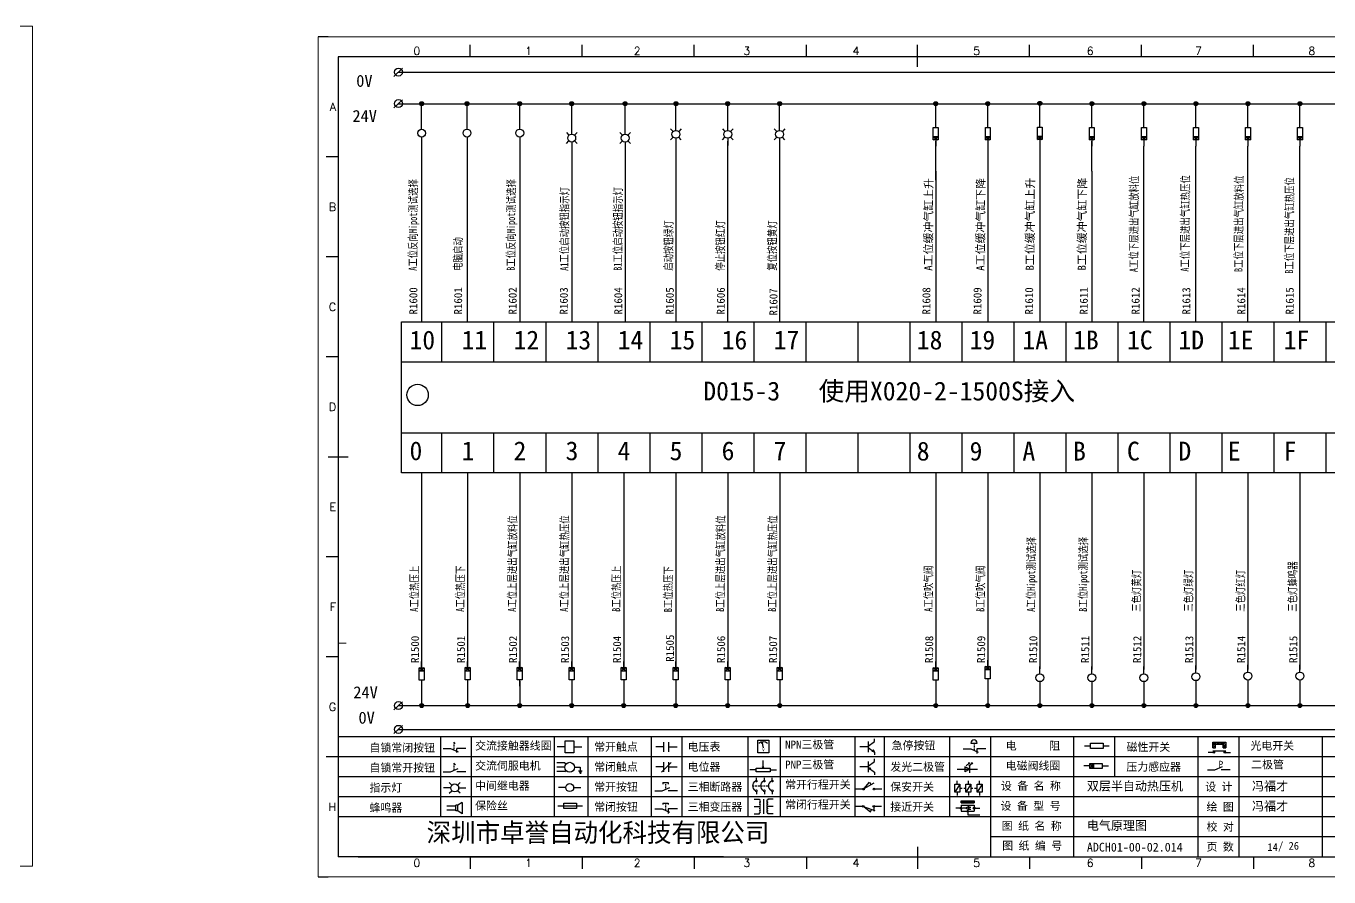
# Model space of a CAD drawing. Extents: x 33864 to 41687, y -3582 to -110.
# Drawn here: x 36263.1 to 36588.8, y -3234.8 to -3022.1 of the extents above; entities that cross this region are included whole.
import ezdxf
from ezdxf.enums import TextEntityAlignment as Align

# ---------------------------------------------------------------- set-up
doc = ezdxf.new("R2010")
doc.units = 0
doc.header["$MEASUREMENT"] = 0
doc.layers.add('AE_BOR', color=1, linetype='Continuous')
doc.styles.add('WD', font='romans.shx', dxfattribs={"bigfont": 'gbcbig.shx'})
doc.styles.add('汉字', font='')
doc.styles.get('汉字').set_extended_font_data('新宋体')

# ---------------------------------------------------------------- blocks, each defined once
blk = doc.blocks.new('磁性开关')
at = {"linetype": 'ByBlock'}
h = blk.add_hatch(dxfattribs=at)
h.set_pattern_fill('ANSI31', color=256, scale=0.1, style=0)
h.set_pattern_definition([(45, (0, 0), (-0.224506403, 0.224506403), [])])
h.paths.add_polyline_path([(-1907.69, -775.29), (-1910.88, -775.29), (-1910.88, -776.69), (-1910.25, -776.69), (-1910.25, -775.79), (-1908.31, -775.79), (-1908.31, -776.69), (-1907.69, -776.69)])
for p, q in [((-1910.91, -777.81), (-1912.09, -777.81)), ((-1910.88, -776.69), (-1910.88, -775.29)), ((-1910.88, -775.29), (-1907.69, -775.29)), ((-1910.88, -776.69), (-1910.25, -776.69)), ((-1910.88, -777.39), (-1907.69, -777.39)), ((-1910.25, -776.69), (-1910.25, -775.79)), ((-1910.25, -775.79), (-1908.31, -775.79)), ((-1908.31, -776.69), (-1908.31, -775.79)), ((-1908.31, -776.69), (-1907.69, -776.69)), ((-1907.69, -775.29), (-1907.69, -776.69)), ((-1907.66, -777.81), (-1906.48, -777.81))]:
    blk.add_line(p, q, dxfattribs=at)
for centre in [(-1910.68, -777.81), (-1907.88, -777.81)]:
    blk.add_circle(centre, 0.225, dxfattribs=at)
blk = doc.blocks.new('*U94')
at = {"linetype": 'ByBlock'}
for p, q in [((-1909.23, -780.45), (-1909.23, -780.67)), ((-1909.23, -780.45), (-1908.92, -780.84)), ((-1909.23, -780.84), (-1909.23, -781.05)), ((-1909.23, -781.23), (-1909.23, -781.44)), ((-1911.92, -782.07), (-1910.06, -782.07)), ((-1910.06, -782.07), (-1908.18, -782.88)), ((-1909.23, -781.61), (-1909.23, -781.83)), ((-1909.23, -782), (-1909.23, -782.21)), ((-1909.23, -782.38), (-1909.23, -782.43)), ((-1908.52, -783.07), (-1908.52, -782.07)), ((-1906.25, -782.07), (-1908.52, -782.07))]:
    blk.add_line(p, q, dxfattribs=at)
blk = doc.blocks.new('*U95')
at = {"linetype": 'ByBlock'}
for p, q in [((-1908.88, -791.17), (-1909.23, -790.71)), ((-1909.23, -790.71), (-1909.23, -790.92)), ((-1909.23, -791.09), (-1909.23, -791.31)), ((-1911.92, -792.89), (-1910.06, -792.89)), ((-1910.06, -792.89), (-1908.18, -792.08)), ((-1909.23, -791.48), (-1909.23, -791.69)), ((-1909.23, -791.86), (-1909.23, -792.08)), ((-1909.23, -792.25), (-1909.23, -792.47)), ((-1906.25, -792.89), (-1908.52, -792.89))]:
    blk.add_line(p, q, dxfattribs=at)
blk = doc.blocks.new('蜂鸣器')
at = {"linetype": 'ByBlock'}
for p, q in [((-1908.8, -796.48), (-1911.01, -796.48)), ((-1908.8, -797.46), (-1911.01, -797.46)), ((-1908.25, -796.26), (-1908.8, -796.26)), ((-1908.8, -797.68), (-1908.8, -796.26)), ((-1908.25, -797.68), (-1908.8, -797.68)), ((-1907.17, -795.53), (-1908.25, -796.26)), ((-1908.25, -797.68), (-1908.25, -796.26)), ((-1907.17, -798.41), (-1908.25, -797.68)), ((-1907.17, -795.53), (-1907.17, -798.41))]:
    blk.add_line(p, q, dxfattribs=at)
blk = doc.blocks.new('指示灯')
at = {"linetype": 'ByBlock'}
for p, q in [((-1854.25, -776.92), (-1856.06, -776.92)), ((-1854.62, -775.59), (-1853.97, -776.23)), ((-1854.62, -778.25), (-1853.97, -777.61)), ((-1851.9, -775.59), (-1852.54, -776.23)), ((-1851.9, -778.25), (-1852.54, -777.61)), ((-1852.26, -776.92), (-1850.45, -776.92))]:
    blk.add_line(p, q, dxfattribs=at)
blk.add_circle((-1853.26, -776.92), 0.992, dxfattribs=at)
blk = doc.blocks.new('交流接触器线圈')
at = {"linetype": 'ByBlock'}
for p, q in [((-1880.82, -781.77), (-1882.87, -781.77)), ((-1878.72, -781.77), (-1876.67, -781.77))]:
    blk.add_line(p, q, dxfattribs=at)
blk.add_lwpolyline([(-1880.82, -780.28), (-1878.72, -780.28), (-1878.72, -783.26), (-1880.82, -783.26)], close=True, dxfattribs=at)
blk = doc.blocks.new('交流伺服电机')
at = {"linetype": 'ByBlock'}
for p, q in [((-1880.97, -785.75), (-1882.94, -785.75)), ((-1880.97, -786.85), (-1882.94, -786.85)), ((-1880.97, -787.94), (-1882.94, -787.94)), ((-1880.97, -785.75), (-1880.65, -786.03)), ((-1880.97, -787.94), (-1880.65, -787.67)), ((-1878.49, -786.85), (-1877.07, -786.85)), ((-1877.54, -787.72), (-1876.59, -787.72)), ((-1877.07, -786.85), (-1877.07, -787.72)), ((-1877.38, -788.01), (-1876.75, -788.01)), ((-1877.23, -788.29), (-1876.9, -788.29))]:
    blk.add_line(p, q, dxfattribs=at)
blk.add_circle((-1879.73, -786.85), 1.24, dxfattribs=at)
blk = doc.blocks.new('中间继电器')
at = {"linetype": 'ByBlock'}
for p, q in [((-1880.72, -791.92), (-1882.54, -791.92)), ((-1878.74, -791.92), (-1876.92, -791.92))]:
    blk.add_line(p, q, dxfattribs=at)
blk.add_circle((-1879.73, -791.92), 0.992, dxfattribs=at)
blk = doc.blocks.new('保险丝')
at = {"linetype": 'ByBlock'}
blk.add_line((-1882.72, -796.49), (-1876.55, -796.49), dxfattribs=at)
blk.add_lwpolyline([(-1881.2, -795.86), (-1878.06, -795.86), (-1878.06, -797.12), (-1881.2, -797.12)], close=True, dxfattribs=at)
blk = doc.blocks.new('常开按钮')
at = {"linetype": 'ByBlock'}
for p, q in [((-1911.92, -787.73), (-1910.06, -787.73)), ((-1910.06, -787.73), (-1908.18, -786.93)), ((-1909.9, -785.68), (-1908.56, -785.68)), ((-1909.9, -785.68), (-1909.9, -786.07)), ((-1909.23, -785.68), (-1909.23, -785.89)), ((-1909.23, -786.06), (-1909.23, -786.28)), ((-1909.23, -786.45), (-1909.23, -786.67)), ((-1909.23, -786.84), (-1909.23, -787.05)), ((-1909.23, -787.22), (-1909.23, -787.38)), ((-1908.56, -785.68), (-1908.56, -786.07)), ((-1906.25, -787.73), (-1908.52, -787.73))]:
    blk.add_line(p, q, dxfattribs=at)
blk = doc.blocks.new('常开触点')
at = {"linetype": 'ByBlock'}
for p, q in [((-1853.82, -782.99), (-1853.82, -780.56)), ((-1852.6, -782.99), (-1852.6, -780.56)), ((-1853.82, -781.77), (-1855.88, -781.77)), ((-1852.6, -781.77), (-1850.55, -781.77))]:
    blk.add_line(p, q, dxfattribs=at)
blk = doc.blocks.new('常闭触点')
at = {"linetype": 'ByBlock'}
for p, q in [((-1853.82, -786.77), (-1855.88, -786.77)), ((-1852.01, -785.66), (-1854.43, -788.1)), ((-1853.82, -787.99), (-1853.82, -785.56)), ((-1852.6, -787.99), (-1852.6, -785.56)), ((-1852.6, -786.77), (-1850.55, -786.77))]:
    blk.add_line(p, q, dxfattribs=at)
blk = doc.blocks.new('常闭按钮')
at = {"linetype": 'ByBlock'}
for p, q in [((-1854.11, -790.83), (-1852.77, -790.83)), ((-1854.11, -790.83), (-1854.11, -791.22)), ((-1853.44, -790.83), (-1853.44, -791.04)), ((-1853.44, -791.21), (-1853.44, -791.43)), ((-1852.77, -790.83), (-1852.77, -791.22)), ((-1856.13, -792.28), (-1854.28, -792.28)), ((-1854.28, -792.28), (-1852.4, -793.09)), ((-1853.44, -791.6), (-1853.44, -791.82)), ((-1853.44, -791.99), (-1853.44, -792.2)), ((-1853.44, -792.37), (-1853.44, -792.53)), ((-1850.47, -792.28), (-1852.73, -792.28)), ((-1852.73, -792.28), (-1852.73, -793.43))]:
    blk.add_line(p, q, dxfattribs=at)
blk = doc.blocks.new('电磁阀线圈')
at = {"linetype": 'ByBlock'}
for p, q in [((-1854.61, -796.54), (-1856.17, -796.54)), ((-1854.61, -795.92), (-1853.75, -797.16)), ((-1853.75, -795.92), (-1854.61, -797.16)), ((-1853.75, -795.92), (-1853.75, -797.16)), ((-1851.53, -796.54), (-1849.97, -796.54))]:
    blk.add_line(p, q, dxfattribs=at)
blk.add_lwpolyline([(-1854.61, -795.92), (-1851.53, -795.92), (-1851.53, -797.16), (-1854.61, -797.16)], close=True, dxfattribs=at)
blk = doc.blocks.new('电压表')
at = {"linetype": 'ByBlock'}
for p, q in [((-1814.84, -780.75), (-1814.91, -781.13)), ((-1814.6, -781.05), (-1814.91, -781.13)), ((-1814.84, -780.75), (-1814.46, -782.26)), ((-1814.84, -780.75), (-1814.6, -781.05))]:
    blk.add_line(p, q, dxfattribs=at)
blk.add_lwpolyline([(-1815.84, -780.34), (-1813.07, -780.34), (-1813.07, -783.49), (-1815.84, -783.49)], close=True, dxfattribs=at)
blk.add_arc((-1814.46, -782.26), 1.56, 46.8313, 133.1687, dxfattribs=at)
at = {"linetype": 'ByBlock', "insert": (-1814.7, -782.39), "char_height": 0.75, "width": 0.6768, "attachment_point": 1}
blk.add_mtext('V', dxfattribs=at)
blk = doc.blocks.new('电位器')
at = {"linetype": 'ByBlock'}
for p, q in [((-1816.21, -787.75), (-1817.79, -787.75)), ((-1814.45, -787.3), (-1814.62, -786.96)), ((-1814.62, -786.96), (-1814.27, -786.96)), ((-1814.45, -787.3), (-1814.45, -785.39)), ((-1814.45, -787.3), (-1814.27, -786.96)), ((-1812.68, -787.75), (-1811.1, -787.75))]:
    blk.add_line(p, q, dxfattribs=at)
blk.add_lwpolyline([(-1816.21, -787.3), (-1812.68, -787.3), (-1812.68, -788.2), (-1816.21, -788.2)], close=True, dxfattribs=at)
blk = doc.blocks.new('三相断路器')
at = {"linetype": 'ByBlock'}
for p, q in [((-1816.17, -790.33), (-1816.17, -789.7)), ((-1814.17, -790.33), (-1814.17, -789.7)), ((-1812.18, -790.33), (-1812.18, -789.7)), ((-1817.14, -791.74), (-1816.72, -791.74)), ((-1816.45, -791.74), (-1816.03, -791.74)), ((-1816.17, -793.19), (-1816.17, -793.83)), ((-1815.76, -791.74), (-1815.34, -791.74)), ((-1815.07, -791.74), (-1814.65, -791.74)), ((-1814.38, -791.74), (-1813.96, -791.74)), ((-1814.17, -793.19), (-1814.17, -793.83)), ((-1813.69, -791.74), (-1813.27, -791.74)), ((-1812.18, -793.19), (-1812.18, -793.83))]:
    blk.add_line(p, q, dxfattribs=at)
for centre in [(-1816.17, -790.55), (-1814.17, -790.55), (-1812.18, -790.55), (-1816.17, -792.98), (-1814.17, -792.98), (-1812.18, -792.98)]:
    blk.add_circle(centre, 0.219, dxfattribs=at)
for centre in [(-1815.81, -791.74), (-1813.82, -791.74), (-1811.83, -791.74)]:
    blk.add_arc(centre, 1.32, 115.5791, 244.4209, dxfattribs=at)
blk = doc.blocks.new('三相变压器')
at = {"linetype": 'ByBlock'}
for p, q in [((-1816.69, -795.03), (-1815.37, -795.03)), ((-1816.69, -796.87), (-1815.37, -796.87)), ((-1815.37, -795.03), (-1815.37, -795.24)), ((-1814.34, -798.7), (-1814.34, -795.04)), ((-1812, -795.03), (-1813.32, -795.03)), ((-1813.32, -795.03), (-1813.32, -795.24)), ((-1812, -796.87), (-1813.32, -796.87)), ((-1816.69, -798.71), (-1815.37, -798.71)), ((-1815.37, -798.71), (-1815.37, -798.5)), ((-1813.32, -798.71), (-1813.32, -798.5)), ((-1812, -798.71), (-1813.32, -798.71))]:
    blk.add_line(p, q, dxfattribs=at)
for centre, start, end in [((-1815.37, -795.51), 270, 90), ((-1815.37, -796.06), 270, 90), ((-1815.37, -796.6), 270, 90), ((-1815.37, -797.14), 270, 90), ((-1815.37, -797.68), 270, 90), ((-1813.32, -795.51), 90, 270), ((-1813.32, -796.06), 90, 270), ((-1813.32, -796.6), 90, 270), ((-1813.32, -797.14), 90, 270), ((-1813.32, -797.68), 90, 270), ((-1815.37, -798.23), 270, 90), ((-1813.32, -798.23), 90, 270)]:
    blk.add_arc(centre, 0.271, start, end, dxfattribs=at)
blk = doc.blocks.new('压力感应器')
at = {"linetype": 'ByBlock'}
for p, q in [((-1817.44, -777.73), (-1815.59, -777.73)), ((-1815.59, -777.73), (-1813.71, -776.93)), ((-1811.78, -777.73), (-1814.05, -777.73))]:
    blk.add_line(p, q, dxfattribs=at)
at = {"linetype": 'ByBlock', "insert": (-1814.65, -775.48), "char_height": 1.68, "width": 1.2242, "attachment_point": 1}
blk.add_mtext('{\\fNSimSun|b0|i0|c134|p49;P}', dxfattribs=at)
blk = doc.blocks.new('NPN三极管')
at = {"linetype": 'ByBlock'}
for p, q in [((-1785.73, -780.61), (-1785.73, -783.32)), ((-1785.73, -781.82), (-1784.15, -780.66)), ((-1784.15, -780.66), (-1784.15, -779.98)), ((-1785.73, -781.97), (-1787.81, -781.97)), ((-1785.73, -782.11), (-1784.15, -783.27)), ((-1784.41, -782.73), (-1784.74, -783.18)), ((-1784.15, -783.27), (-1784.74, -783.18)), ((-1784.15, -783.27), (-1784.41, -782.73)), ((-1784.15, -783.27), (-1784.15, -783.96))]:
    blk.add_line(p, q, dxfattribs=at)
blk = doc.blocks.new('PNP三极管')
at = {"linetype": 'ByBlock'}
for p, q in [((-1784.9, -786.74), (-1786.98, -786.74)), ((-1784.9, -785.38), (-1784.9, -788.09)), ((-1784.9, -786.59), (-1783.32, -785.43)), ((-1784.9, -786.88), (-1783.32, -788.04)), ((-1784.9, -786.88), (-1784.31, -786.97)), ((-1784.9, -786.88), (-1784.64, -787.42)), ((-1784.31, -786.97), (-1784.64, -787.42)), ((-1783.32, -785.43), (-1783.32, -784.75)), ((-1783.32, -788.04), (-1783.32, -788.73))]:
    blk.add_line(p, q, dxfattribs=at)
blk = doc.blocks.new('常开行程开关')
at = {"linetype": 'ByBlock'}
for p, q in [((-1785.89, -792.17), (-1784.52, -790.62)), ((-1785.89, -792.17), (-1783.43, -790.72)), ((-1784.52, -790.62), (-1784.19, -791.17)), ((-1786.29, -792.3), (-1788.01, -792.3)), ((-1781.48, -792.3), (-1783.21, -792.3))]:
    blk.add_line(p, q, dxfattribs=at)
for centre in [(-1786.07, -792.3), (-1783.42, -792.3)]:
    blk.add_circle(centre, 0.219, dxfattribs=at)
blk = doc.blocks.new('常闭行程开关')
at = {"linetype": 'ByBlock'}
for p, q in [((-1786.34, -796.62), (-1788.07, -796.62)), ((-1785.93, -796.72), (-1783.25, -797.7)), ((-1785.93, -796.72), (-1784.3, -798)), ((-1784.3, -798), (-1784.08, -797.4)), ((-1783.48, -796.84), (-1783.48, -797.85)), ((-1781.54, -796.62), (-1783.26, -796.62))]:
    blk.add_line(p, q, dxfattribs=at)
for centre in [(-1786.12, -796.62), (-1783.48, -796.62)]:
    blk.add_circle(centre, 0.219, dxfattribs=at)
blk = doc.blocks.new('发光二极管')
at = {"linetype": 'ByBlock'}
for p, q in [((-1758.01, -786.77), (-1752.89, -786.77)), ((-1754.84, -786.77), (-1756.04, -786.16)), ((-1756.04, -786.16), (-1756.04, -787.39)), ((-1754.84, -786.77), (-1756.04, -787.39)), ((-1755.78, -785.92), (-1754.89, -785.14)), ((-1754.89, -785.14), (-1755.2, -785.22)), ((-1755.2, -785.22), (-1755.01, -785.43)), ((-1755.08, -785.92), (-1754.18, -785.14)), ((-1754.89, -785.14), (-1755.01, -785.43)), ((-1754.84, -787.63), (-1754.84, -785.92)), ((-1754.18, -785.14), (-1754.49, -785.22)), ((-1754.49, -785.22), (-1754.31, -785.43)), ((-1754.18, -785.14), (-1754.31, -785.43))]:
    blk.add_line(p, q, dxfattribs=at)
blk = doc.blocks.new('保安开关')
at = {"linetype": 'ByBlock'}
for p, q in [((-1757.33, -790.79), (-1758.6, -792.81)), ((-1757.96, -790.79), (-1757.96, -789.97)), ((-1754.54, -790.79), (-1755.81, -792.81)), ((-1755.17, -790.79), (-1755.17, -789.97)), ((-1751.75, -790.79), (-1753.02, -792.81)), ((-1752.39, -790.79), (-1752.39, -789.97)), ((-1757.96, -792.81), (-1757.96, -793.62)), ((-1757.33, -791.8), (-1756.72, -791.8)), ((-1756.35, -791.8), (-1755.89, -791.8)), ((-1755.17, -792.81), (-1755.17, -793.62)), ((-1754.52, -791.8), (-1754.06, -791.8)), ((-1753.69, -791.8), (-1753.08, -791.8)), ((-1752.39, -792.81), (-1752.39, -793.62))]:
    blk.add_line(p, q, dxfattribs=at)
for points in [[(-1758.6, -790.79), (-1757.33, -790.79), (-1757.33, -792.81), (-1758.6, -792.81)], [(-1755.81, -790.79), (-1754.54, -790.79), (-1754.54, -792.81), (-1755.81, -792.81)], [(-1753.02, -790.79), (-1751.75, -790.79), (-1751.75, -792.81), (-1753.02, -792.81)]]:
    blk.add_lwpolyline(points, close=True, dxfattribs=at)
blk = doc.blocks.new('接近开关')
at = {"linetype": 'ByBlock'}
h = blk.add_hatch(dxfattribs=at)
h.set_pattern_fill('ANSI31', color=256, scale=0.01, style=0)
h.set_pattern_definition([(45, (-89.131516, -30.795668), (-0.0224506403, 0.0224506403), [])])
h.paths.add_polyline_path([(-1513.76, -1123.35), (-1513.76, -1122.85), (-1516.96, -1122.85), (-1516.96, -1123.35)])
for p, q in [((-1516.96, -1123.35), (-1516.96, -1122.85)), ((-1516.96, -1122.85), (-1513.76, -1122.85)), ((-1516.96, -1123.35), (-1513.76, -1123.35)), ((-1513.76, -1122.85), (-1513.76, -1123.35)), ((-1517.18, -1124.71), (-1518.36, -1124.71)), ((-1516.96, -1123.95), (-1513.76, -1123.95)), ((-1516.96, -1123.95), (-1516.96, -1125.47)), ((-1516.96, -1125.47), (-1513.76, -1125.47)), ((-1515.91, -1124.71), (-1516.45, -1124.71)), ((-1515.11, -1124.31), (-1515.91, -1124.71)), ((-1515.11, -1125.11), (-1515.91, -1124.71)), ((-1515.36, -1125.69), (-1515.36, -1126.36)), ((-1515.36, -1126.36), (-1512.36, -1126.36)), ((-1515.33, -1124.53), (-1515.17, -1124.53)), ((-1515.33, -1124.88), (-1515.17, -1124.88)), ((-1515.25, -1124.45), (-1515.25, -1124.61)), ((-1515.11, -1124.31), (-1515.11, -1125.11)), ((-1515.11, -1124.48), (-1514.58, -1124.48)), ((-1515.11, -1124.94), (-1514.58, -1124.94)), ((-1513.76, -1123.95), (-1513.76, -1125.47)), ((-1513.54, -1124.71), (-1512.36, -1124.71))]:
    blk.add_line(p, q, dxfattribs=at)
for centre in [(-1516.96, -1124.71), (-1515.36, -1125.47), (-1513.76, -1124.71)]:
    blk.add_circle(centre, 0.225, dxfattribs=at)
blk = doc.blocks.new('电阻')
at = {"linetype": 'ByBlock'}
for p, q in [((-3.09, 0), (-1.57, 0)), ((1.57, 0), (3.09, 0))]:
    blk.add_line(p, q, dxfattribs=at)
blk.add_lwpolyline([(-1.57, 0.63), (1.57, 0.63), (1.57, -0.63), (-1.57, -0.63)], close=True, dxfattribs=at)
blk = doc.blocks.new('急停按钮')
at = {"linetype": 'ByBlock'}
for p, q in [((-1.86, 0), (0, 0)), ((0, 0), (1.88, -0.81)), ((0.06, 1.45), (1.61, 1.45)), ((0.83, 1.45), (0.83, 1.24)), ((0.83, 1.07), (0.83, 0.85)), ((0.83, 0.68), (0.83, 0.47)), ((0.83, 0.29), (0.83, 0.08)), ((3.81, 0), (1.54, 0)), ((1.54, 0), (1.54, -1.15)), ((0.83, -0.09), (0.83, -0.24))]:
    blk.add_line(p, q, dxfattribs=at)
blk.add_arc((0.83, 1.45), 0.774, 0, 180)

msp = doc.modelspace()

# ---------------------------------------------------------------- hatches: boundary and pattern name
at = {"lineweight": -2}
h = msp.add_hatch(color=0, dxfattribs=at)
edge = h.paths.add_edge_path()
edge.add_arc((36362.012, -3041.532), 0.5, 0, 360)
h = msp.add_hatch(color=0, dxfattribs=at)
edge = h.paths.add_edge_path()
edge.add_arc((36373.344, -3041.532), 0.5, 0, 360)
h = msp.add_hatch(color=0, dxfattribs=at)
edge = h.paths.add_edge_path()
edge.add_arc((36386.507, -3041.532), 0.5, 0, 360)
h = msp.add_hatch(color=0, dxfattribs=at)
edge = h.paths.add_edge_path()
edge.add_arc((36399.507, -3041.532), 0.5, 0, 360)
h = msp.add_hatch(color=0, dxfattribs=at)
edge = h.paths.add_edge_path()
edge.add_arc((36412.867, -3041.532), 0.5, 0, 360)
h = msp.add_hatch(color=0, dxfattribs=at)
edge = h.paths.add_edge_path()
edge.add_arc((36425.558, -3041.532), 0.5, 0, 360)
h = msp.add_hatch(color=0, dxfattribs=at)
edge = h.paths.add_edge_path()
edge.add_arc((36438.507, -3041.532), 0.5, 0, 360)
h = msp.add_hatch(color=0, dxfattribs=at)
edge = h.paths.add_edge_path()
edge.add_arc((36451.477, -3041.532), 0.5, 0, 360)
h = msp.add_hatch(color=0, dxfattribs=at)
edge = h.paths.add_edge_path()
edge.add_arc((36490.497, -3041.532), 0.5, 0, 360)
h = msp.add_hatch(color=0, dxfattribs=at)
edge = h.paths.add_edge_path()
edge.add_arc((36503.507, -3041.532), 0.5, 0, 360)
h = msp.add_hatch(color=0, dxfattribs=at)
edge = h.paths.add_edge_path()
edge.add_arc((36516.507, -3041.452), 0.5, 0, 360)
h = msp.add_hatch(color=0, dxfattribs=at)
edge = h.paths.add_edge_path()
edge.add_arc((36529.507, -3041.532), 0.5, 0, 360)
h = msp.add_hatch(color=0, dxfattribs=at)
edge = h.paths.add_edge_path()
edge.add_arc((36542.507, -3041.532), 0.5, 0, 360)
h = msp.add_hatch(color=0, dxfattribs=at)
edge = h.paths.add_edge_path()
edge.add_arc((36555.507, -3041.532), 0.5, 0, 360)
h = msp.add_hatch(color=0, dxfattribs=at)
edge = h.paths.add_edge_path()
edge.add_arc((36568.507, -3041.532), 0.5, 0, 360)
h = msp.add_hatch(color=0, dxfattribs=at)
edge = h.paths.add_edge_path()
edge.add_arc((36581.507, -3041.532), 0.5, 0, 360)
h = msp.add_hatch(color=0, dxfattribs=at)
edge = h.paths.add_edge_path()
edge.add_arc((36362.012, -3191.997), 0.5, 0, 360)
h = msp.add_hatch(color=0, dxfattribs=at)
edge = h.paths.add_edge_path()
edge.add_arc((36373.507, -3191.997), 0.5, 0, 360)
h = msp.add_hatch(color=0, dxfattribs=at)
edge = h.paths.add_edge_path()
edge.add_arc((36386.507, -3191.997), 0.5, 0, 360)
h = msp.add_hatch(color=0, dxfattribs=at)
edge = h.paths.add_edge_path()
edge.add_arc((36399.507, -3191.997), 0.5, 0, 360)
h = msp.add_hatch(color=0, dxfattribs=at)
edge = h.paths.add_edge_path()
edge.add_arc((36412.507, -3191.997), 0.5, 0, 360)
h = msp.add_hatch(color=0, dxfattribs=at)
edge = h.paths.add_edge_path()
edge.add_arc((36425.507, -3191.997), 0.5, 0, 360)
h = msp.add_hatch(color=0, dxfattribs=at)
edge = h.paths.add_edge_path()
edge.add_arc((36438.507, -3191.997), 0.5, 0, 360)
h = msp.add_hatch(color=0, dxfattribs=at)
edge = h.paths.add_edge_path()
edge.add_arc((36451.507, -3191.997), 0.5, 0, 360)
h = msp.add_hatch(color=0, dxfattribs=at)
edge = h.paths.add_edge_path()
edge.add_arc((36490.507, -3191.997), 0.5, 0, 360)
h = msp.add_hatch(color=0, dxfattribs=at)
edge = h.paths.add_edge_path()
edge.add_arc((36503.507, -3191.997), 0.5, 0, 360)
h = msp.add_hatch(color=0, dxfattribs=at)
edge = h.paths.add_edge_path()
edge.add_arc((36516.507, -3191.997), 0.5, 0, 360)
h = msp.add_hatch(color=0, dxfattribs=at)
edge = h.paths.add_edge_path()
edge.add_arc((36529.507, -3191.997), 0.5, 0, 360)
h = msp.add_hatch(color=0, dxfattribs=at)
edge = h.paths.add_edge_path()
edge.add_arc((36542.507, -3191.997), 0.5, 0, 360)
h = msp.add_hatch(color=0, dxfattribs=at)
edge = h.paths.add_edge_path()
edge.add_arc((36555.507, -3191.997), 0.5, 0, 360)
h = msp.add_hatch(color=0, dxfattribs=at)
edge = h.paths.add_edge_path()
edge.add_arc((36568.507, -3191.997), 0.5, 0, 360)
h = msp.add_hatch(color=0, dxfattribs=at)
edge = h.paths.add_edge_path()
edge.add_arc((36581.507, -3191.997), 0.5, 0, 360)

# ---------------------------------------------------------------- linework, layer by layer
for p, q in [((36628.124, -3029.848), (36341.124, -3029.848)), ((36341.124, -3029.848), (36341.124, -3229.848)), ((36346.154, -3229.848), (36625.654, -3229.848)), ((36466.921, -3229.848), (36526.871, -3229.848)), ((36526.871, -3229.848), (36595.656, -3229.848))]:
    msp.add_line(p, q)
at = {"color": 0, "lineweight": -2}
for p, q in [((36355.096, -3034.699), (36357.223, -3032.681)), ((36356.186, -3033.66), (36619.962, -3033.66)), ((36355.096, -3042.571), (36357.223, -3040.553)), ((36356.147, -3041.532), (36555.658, -3041.532)), ((36555.658, -3041.532), (36619.962, -3041.532)), ((36362.012, -3050.682), (36362.012, -3096.108)), ((36373.344, -3050.682), (36373.344, -3096.108)), ((36386.507, -3050.682), (36386.507, -3096.108)), ((36425.558, -3050.946), (36425.558, -3096.108)), ((36451.477, -3050.946), (36451.477, -3096.108)), ((36503.507, -3050.865), (36503.507, -3096.108)), ((36516.507, -3050.785), (36516.507, -3096.108)), ((36399.507, -3052.943), (36399.507, -3096.108)), ((36412.867, -3052.943), (36412.867, -3096.108)), ((36490.497, -3058.407), (36490.497, -3096.108)), ((36529.507, -3058.407), (36529.507, -3096.108)), ((36367.007, -3096.108), (36367.007, -3106.108)), ((36380.007, -3096.108), (36380.007, -3106.108)), ((36393.007, -3096.108), (36393.007, -3106.108)), ((36406.007, -3096.108), (36406.007, -3106.108)), ((36419.007, -3096.108), (36419.007, -3106.108)), ((36432.007, -3096.108), (36432.007, -3106.108)), ((36445.007, -3096.108), (36445.007, -3106.108)), ((36458.007, -3096.108), (36458.007, -3106.108)), ((36471.007, -3096.108), (36471.007, -3106.108)), ((36484.007, -3096.108), (36484.007, -3106.108)), ((36497.007, -3096.108), (36497.007, -3106.108)), ((36510.007, -3096.108), (36510.007, -3106.108)), ((36523.007, -3096.108), (36523.007, -3106.108)), ((36536.007, -3096.108), (36536.007, -3106.108)), ((36549.007, -3096.108), (36549.007, -3106.108)), ((36562.007, -3096.108), (36562.007, -3106.108)), ((36575.007, -3096.108), (36575.007, -3106.108)), ((36588.007, -3096.108), (36588.007, -3106.108)), ((36357.007, -3106.108), (36623.028, -3106.108)), ((36357.007, -3123.812), (36623.028, -3123.812)), ((36367.007, -3123.812), (36367.007, -3133.812)), ((36380.007, -3123.812), (36380.007, -3133.812)), ((36393.007, -3123.812), (36393.007, -3133.812)), ((36406.007, -3123.812), (36406.007, -3133.812)), ((36419.007, -3123.812), (36419.007, -3133.812)), ((36432.007, -3123.812), (36432.007, -3133.812)), ((36445.007, -3123.812), (36445.007, -3133.812)), ((36458.007, -3123.812), (36458.007, -3133.812)), ((36471.007, -3123.812), (36471.007, -3133.812)), ((36484.007, -3123.812), (36484.007, -3133.812)), ((36497.007, -3123.812), (36497.007, -3133.812)), ((36510.007, -3123.812), (36510.007, -3133.812)), ((36523.007, -3123.812), (36523.007, -3133.812)), ((36536.007, -3123.812), (36536.007, -3133.812)), ((36549.007, -3123.812), (36549.007, -3133.812)), ((36562.007, -3123.812), (36562.007, -3133.812)), ((36575.007, -3123.812), (36575.007, -3133.812)), ((36588.007, -3123.812), (36588.007, -3133.812)), ((36362.012, -3185.927), (36362.012, -3191.997)), ((36373.507, -3185.927), (36373.507, -3191.997)), ((36386.507, -3185.927), (36386.507, -3191.997)), ((36399.507, -3185.927), (36399.507, -3191.997)), ((36412.507, -3185.927), (36412.507, -3191.997)), ((36425.507, -3185.927), (36425.507, -3191.997)), ((36438.507, -3185.927), (36438.507, -3191.997)), ((36451.507, -3185.927), (36451.507, -3191.997)), ((36490.507, -3185.927), (36490.507, -3191.997)), ((36503.507, -3185.927), (36503.507, -3191.997)), ((36355.096, -3193.059), (36357.223, -3191.042)), ((36356.218, -3191.997), (36619.962, -3191.997)), ((36355.096, -3198.997), (36357.223, -3196.979)), ((36356.091, -3197.969), (36619.962, -3197.969)), ((36366.703, -3199.848), (36366.703, -3219.848)), ((36374.38, -3199.848), (36374.38, -3219.848)), ((36395.17, -3199.848), (36395.17, -3219.848)), ((36403.523, -3199.848), (36403.523, -3219.848)), ((36419.378, -3199.848), (36419.378, -3219.848)), ((36427.027, -3199.848), (36427.027, -3219.848)), ((36443.519, -3199.848), (36443.519, -3219.848)), ((36451.621, -3199.848), (36451.621, -3219.848)), ((36470.24, -3199.848), (36470.24, -3219.848)), ((36477.6, -3199.848), (36477.6, -3219.848)), ((36493.91, -3199.848), (36493.91, -3219.848)), ((36504.148, -3199.848), (36504.148, -3229.763)), ((36524.958, -3199.848), (36524.958, -3209.848)), ((36535.196, -3199.848), (36535.196, -3209.848)), ((36556.006, -3199.848), (36556.006, -3209.848)), ((36566.244, -3199.848), (36566.244, -3209.848)), ((36587.054, -3199.848), (36587.054, -3209.848)), ((36524.958, -3209.848), (36524.958, -3229.763)), ((36556.006, -3209.848), (36556.006, -3229.848)), ((36566.244, -3209.848), (36566.244, -3229.848)), ((36587.054, -3209.848), (36587.054, -3229.848))]:
    msp.add_line(p, q, dxfattribs=at)
at = {"lineweight": -2}
for p, q in [((36362.012, -3047.331), (36362.012, -3041.532)), ((36373.344, -3047.331), (36373.344, -3041.532)), ((36386.507, -3047.331), (36386.507, -3041.532)), ((36399.507, -3047.331), (36399.507, -3041.532)), ((36412.867, -3047.331), (36412.867, -3041.532)), ((36425.558, -3047.916), (36425.558, -3041.532)), ((36438.507, -3047.916), (36438.507, -3041.532)), ((36451.477, -3047.916), (36451.477, -3041.532)), ((36490.497, -3047.514), (36490.497, -3041.532)), ((36503.507, -3047.514), (36503.507, -3041.532)), ((36516.507, -3047.434), (36516.507, -3041.452)), ((36529.507, -3047.514), (36529.507, -3041.532)), ((36542.507, -3047.514), (36542.507, -3041.532)), ((36555.507, -3047.514), (36555.507, -3041.532)), ((36568.507, -3047.514), (36568.507, -3041.532)), ((36581.507, -3047.514), (36581.507, -3041.532)), ((36438.507, -3096.108), (36438.507, -3050.946)), ((36490.497, -3060.682), (36490.497, -3050.865)), ((36529.507, -3058.407), (36529.507, -3050.865)), ((36490.497, -3058.407), (36490.497, -3054.299)), ((36542.507, -3096.108), (36542.507, -3052.149)), ((36555.507, -3096.108), (36555.507, -3052.149)), ((36568.507, -3096.108), (36568.507, -3052.149)), ((36581.507, -3096.108), (36581.507, -3052.149)), ((36357.007, -3133.812), (36357.007, -3133.812)), ((36362.007, -3133.812), (36362.012, -3182.576)), ((36373.507, -3133.812), (36373.507, -3182.513)), ((36386.507, -3133.812), (36386.507, -3133.812)), ((36386.507, -3133.812), (36386.507, -3182.513)), ((36399.507, -3133.812), (36399.507, -3133.812)), ((36399.507, -3133.812), (36399.507, -3182.513)), ((36412.507, -3133.812), (36412.507, -3133.812)), ((36412.507, -3133.812), (36412.507, -3182.513)), ((36425.507, -3133.812), (36425.507, -3182.513)), ((36438.507, -3133.812), (36438.507, -3182.513)), ((36451.507, -3133.812), (36451.507, -3182.513)), ((36490.507, -3133.812), (36490.507, -3182.576)), ((36503.507, -3133.812), (36503.507, -3182.209)), ((36516.507, -3133.812), (36516.507, -3182.845)), ((36529.507, -3133.812), (36529.507, -3182.983)), ((36542.507, -3133.812), (36542.507, -3182.983)), ((36555.507, -3133.812), (36555.507, -3182.983)), ((36568.507, -3133.812), (36568.507, -3182.983)), ((36581.507, -3133.812), (36581.507, -3182.983)), ((36516.507, -3186.196), (36516.507, -3191.997)), ((36529.507, -3186.334), (36529.507, -3191.997)), ((36542.507, -3186.334), (36542.507, -3191.997)), ((36555.507, -3186.334), (36555.507, -3191.997)), ((36568.507, -3186.334), (36568.507, -3191.997)), ((36581.507, -3186.334), (36581.507, -3191.997))]:
    msp.add_line(p, q, dxfattribs=at)
at = {"lineweight": 9, "ltscale": 0.1}
for p, q in [((36341.124, -3176.419), (36343.124, -3176.419)), ((36437.459, -3229.848), (36466.921, -3229.848)), ((36465.563, -3229.848), (36465.563, -3229.848)), ((36465.563, -3229.848), (36465.563, -3229.848)), ((36465.563, -3229.848), (36465.563, -3229.848)), ((36465.563, -3229.848), (36465.563, -3229.848))]:
    msp.add_line(p, q, dxfattribs=at)
at = {"linetype": 'ByBlock'}
for p, q in [((36628.124, -3199.848), (36341.124, -3199.848)), ((36628.124, -3204.848), (36341.124, -3204.848)), ((36628.124, -3209.848), (36341.124, -3209.848)), ((36628.124, -3214.848), (36341.124, -3214.848)), ((36628.124, -3219.848), (36341.124, -3219.848)), ((36628.124, -3224.848), (36504.148, -3224.848))]:
    msp.add_line(p, q, dxfattribs=at)
at = {"color": 0, "ltscale": 2}
msp.add_line((36437.459, -3229.848), (36341.124, -3229.848), dxfattribs=at)
at = {"color": 0, "lineweight": -2}
msp.add_lwpolyline([(36357.007, -3096.108), (36623.028, -3096.108), (36623.028, -3133.812), (36357.007, -3133.812)], close=True, dxfattribs=at)
for centre, radius in [((36356.223, -3033.649), 1), ((36356.223, -3041.521), 1), ((36362.012, -3041.532), 0.5), ((36373.344, -3041.532), 0.5), ((36386.507, -3041.532), 0.5), ((36399.507, -3041.532), 0.5), ((36412.867, -3041.532), 0.5), ((36425.558, -3041.532), 0.5), ((36438.507, -3041.532), 0.5), ((36451.477, -3041.532), 0.5), ((36490.497, -3041.532), 0.5), ((36503.507, -3041.532), 0.5), ((36516.507, -3041.452), 0.5), ((36529.507, -3041.532), 0.5), ((36542.507, -3041.532), 0.5), ((36555.507, -3041.532), 0.5), ((36568.507, -3041.532), 0.5), ((36581.507, -3041.532), 0.5), ((36360.997, -3114.33), 2.672), ((36356.223, -3192.01), 1), ((36362.012, -3191.997), 0.5), ((36373.507, -3191.997), 0.5), ((36386.507, -3191.997), 0.5), ((36399.507, -3191.997), 0.5), ((36412.507, -3191.997), 0.5), ((36425.507, -3191.997), 0.5), ((36438.507, -3191.997), 0.5), ((36451.507, -3191.997), 0.5), ((36490.507, -3191.997), 0.5), ((36503.507, -3191.997), 0.5), ((36516.507, -3191.997), 0.5), ((36529.507, -3191.997), 0.5), ((36542.507, -3191.997), 0.5), ((36555.507, -3191.997), 0.5), ((36568.507, -3191.997), 0.5), ((36581.507, -3191.997), 0.5), ((36356.223, -3197.947), 1)]:
    msp.add_circle(centre, radius, dxfattribs=at)
at = {"layer": 'AE_BOR', "color": 1, "lineweight": 15}
for p, q in [((35967.785, -3022.128), (36264.785, -3022.128)), ((36264.785, -3022.128), (36264.785, -3232.128)), ((36336.121, -3024.848), (36633.121, -3024.848)), ((36336.121, -3234.848), (36336.121, -3024.848)), ((36264.785, -3232.128), (35967.785, -3232.128)), ((36633.121, -3234.848), (36336.121, -3234.848))]:
    msp.add_line(p, q, dxfattribs=at)
at = {"layer": 'AE_BOR', "lineweight": 30}
for p, q in [((36338.654, -3024.848), (36336.121, -3024.848)), ((36336.121, -3234.848), (36338.654, -3234.848))]:
    msp.add_line(p, q, dxfattribs=at)
at = {"layer": 'AE_BOR'}
for p, q in [((36374.154, -3029.848), (36374.154, -3026.848)), ((36402.154, -3029.848), (36402.154, -3026.848)), ((36430.154, -3029.848), (36430.154, -3026.848)), ((36458.154, -3029.848), (36458.154, -3026.848)), ((36485.904, -3029.848), (36485.904, -3026.848)), ((36513.904, -3029.848), (36513.904, -3026.848)), ((36541.904, -3029.848), (36541.904, -3026.848)), ((36569.904, -3029.848), (36569.904, -3026.848)), ((36341.124, -3054.848), (36338.124, -3054.848)), ((36341.124, -3079.848), (36338.124, -3079.848)), ((36341.124, -3104.848), (36338.124, -3104.848)), ((36341.124, -3154.848), (36338.124, -3154.848)), ((36341.124, -3179.848), (36338.124, -3179.848)), ((36341.124, -3204.848), (36338.124, -3204.848)), ((36374.154, -3229.848), (36374.154, -3232.848)), ((36402.154, -3229.848), (36402.154, -3232.848)), ((36430.154, -3229.848), (36430.154, -3232.848)), ((36458.154, -3229.848), (36458.154, -3232.848)), ((36485.904, -3229.848), (36485.904, -3232.848)), ((36513.904, -3229.848), (36513.904, -3232.848)), ((36541.904, -3229.848), (36541.904, -3232.848)), ((36569.904, -3229.848), (36569.904, -3232.848))]:
    msp.add_line(p, q, dxfattribs=at)
at = {"layer": 'AE_BOR', "color": 2, "lineweight": 30}
for p, q in [((36485.904, -3032.348), (36485.904, -3027.348)), ((36338.624, -3129.848), (36343.624, -3129.848)), ((36485.904, -3227.348), (36485.904, -3232.348)), ((36485.904, -3229.848), (36485.904, -3232.348))]:
    msp.add_line(p, q, dxfattribs=at)

# ---------------------------------------------------------------- block references
at = {"linetype": 'ByBlock'}
for name, p, rotation in [('中间继电器', (35570.092, -1169.181), 90), ('中间继电器', (35581.424, -1169.148), 90), ('中间继电器', (35594.61, -1169.148), 90), ('指示灯', (35622.586, -1196.88), 90), ('指示灯', (35635.947, -1196.88), 90), ('指示灯', (35648.637, -1195.936), 90), ('指示灯', (35661.586, -1195.936), 90), ('指示灯', (35674.556, -1195.936), 90), ('电磁阀线圈', (35693.958, -1195.983), 89.99999999999999), ('电磁阀线圈', (35706.968, -1195.983), 89.99999999999999), ('电磁阀线圈', (35719.968, -1195.903), 89.99999999999999), ('电磁阀线圈', (35732.968, -1195.978), 89.99999999999999), ('电磁阀线圈', (35745.968, -1195.978), 89.99999999999999), ('电磁阀线圈', (35758.968, -1195.978), 89.99999999999999), ('电磁阀线圈', (35771.968, -1195.978), 89.99999999999999), ('电磁阀线圈', (35784.968, -1195.978), 89.99999999999999), ('电磁阀线圈', (37158.551, -5037.19), 270), ('电磁阀线圈', (37170.046, -5037.127), 270), ('电磁阀线圈', (37183.046, -5037.127), 270), ('电磁阀线圈', (37196.046, -5037.127), 270), ('电磁阀线圈', (37209.046, -5037.127), 270), ('电磁阀线圈', (37222.046, -5037.127), 270), ('电磁阀线圈', (37235.046, -5037.127), 270), ('电磁阀线圈', (37248.046, -5037.127), 270), ('电磁阀线圈', (37287.046, -5037.19), 270), ('电磁阀线圈', (37300.046, -5036.823), 270), ('中间继电器', (35724.586, -1305.302), 90), ('中间继电器', (35737.586, -1305.302), 90), ('中间继电器', (35750.586, -1305.302), 90), ('中间继电器', (35763.586, -1305.056), 90), ('中间继电器', (35776.586, -1304.891), 90), ('中间继电器', (35789.586, -1304.891), 90)]:
    msp.add_blockref(name, p, dxfattribs=dict(at, rotation=rotation))
for name, p in [('电压表', (38261.83, -2420.332)), ('NPN三极管', (38259.318, -2420.345)), ('*U94', (38279.313, -2420.671)), ('交流接触器线圈', (38278.737, -2420.579)), ('常开触点', (38276.391, -2420.551)), ('磁性开关', (38470.65, -2425.888)), ('*U95', (38279.313, -2415.671)), ('交流伺服电机', (38278.737, -2420.579)), ('常闭触点', (38276.391, -2420.551)), ('电位器', (38261.83, -2420.332)), ('PNP三极管', (38258.493, -2420.574)), ('发光二极管', (38253.836, -2421.156)), ('电磁阀线圈', (38383.646, -2410.551)), ('压力感应器', (38375.845, -2430.332)), ('三相断路器', (38261.83, -2420.332)), ('指示灯', (38223.527, -2435.671)), ('中间继电器', (38278.737, -2420.579)), ('常开按钮', (38332.177, -2425.551)), ('常开行程开关', (38258.493, -2420.574)), ('保安开关', (38253.836, -2420.867)), ('蜂鸣器', (38279.313, -2420.671)), ('保险丝', (38278.737, -2420.579)), ('常闭按钮', (38276.391, -2425.551)), ('三相变压器', (38261.83, -2420.332)), ('常闭行程开关', (38258.493, -2420.574)), ('接近开关', (38013.837, -2092.95))]:
    msp.add_blockref(name, p, dxfattribs=at)
for name, p in [('急停按钮', (36499.236, -3202.832)), ('电阻', (36530.777, -3202.072))]:
    msp.add_blockref(name, p)

# ---------------------------------------------------------------- texts
at = {"color": 0, "lineweight": -2, "attachment_point": 1}
for s, insert, char_height, width in [('0V', (36345.661, -3034.328), 3, 14.27309), ('24V', (36344.715, -3043.111), 3, 14.27309), ('10', (36358.979, -3098.255), 4.7064, 7.20347), ('11', (36371.979, -3098.255), 4.7064, 7.20347), ('12', (36384.979, -3098.255), 4.7064, 7.20347), ('13', (36397.979, -3098.255), 4.7064, 7.20347), ('14', (36410.979, -3098.255), 4.7064, 7.20347), ('15', (36423.979, -3098.255), 4.7064, 7.20347), ('16', (36436.979, -3098.255), 4.7064, 7.20347), ('17', (36449.979, -3098.255), 4.7064, 7.20347), ('18', (36485.756, -3098.255), 4.7064, 7.20347), ('19', (36498.955, -3098.255), 4.7064, 7.20347), ('1A', (36512.155, -3098.255), 4.7064, 7.20347), ('1B', (36524.817, -3098.255), 4.7064, 7.20347), ('1C', (36538.296, -3098.255), 4.7064, 7.20347), ('1D', (36551.137, -3098.255), 4.7064, 7.20347), ('1E', (36563.497, -3098.255), 4.7064, 7.20347), ('1F', (36577.456, -3098.255), 4.7064, 7.20347), ('D015-3   {\\f宋体|b0|i0|c134|p2;使用X020-2-1500S接入}', (36432.403, -3111.021), 4.70644, 195.21388), ('0', (36358.979, -3125.959), 4.706, 7.20347), ('1', (36371.979, -3125.959), 4.706, 7.20347), ('2', (36384.979, -3125.959), 4.706, 7.20347), ('3', (36397.979, -3125.959), 4.706, 7.20347), ('4', (36410.979, -3125.959), 4.706, 7.20347), ('5', (36423.979, -3125.959), 4.706, 7.20347), ('6', (36436.979, -3125.959), 4.706, 7.20347), ('7', (36449.979, -3125.959), 4.706, 7.20347), ('8', (36485.756, -3126.037), 4.706, 7.20347), ('9', (36498.955, -3126.037), 4.706, 7.20347), ('A', (36512.155, -3126.037), 4.706, 7.20347), ('B', (36524.817, -3126.037), 4.706, 7.20347), ('C', (36538.296, -3126.037), 4.706, 7.20347), ('D', (36551.137, -3126.037), 4.706, 7.20347), ('E', (36563.497, -3126.037), 4.706, 7.20347), ('F', (36577.456, -3126.037), 4.706, 7.20347), ('24V', (36344.931, -3187.188), 3, 14.27309), ('0V', (36346.219, -3193.53), 3, 14.27309), ('深圳市卓誉自动化科技有限公司', (36363.258, -3221.377), 4.70644, 96.11383)]:
    msp.add_mtext(s, dxfattribs=dict(at, insert=insert, char_height=char_height, width=width))
at = {"color": 0, "lineweight": -2, "char_height": 2}
for s, insert, width, attachment_point, rotation in [('{\\f宋体|b0|i0|c134|p2;A工位缓冲气缸上升}', (36489.848, -3083.314), 71.79445, 7, 89.63154), ('{\\f宋体|b0|i0|c134|p2;A工位缓冲气缸下降}', (36502.857, -3083.314), 71.79445, 7, 89.63154), ('{\\f宋体|b0|i0|c134|p2;B工位缓冲气缸上升}', (36515.224, -3083.246), 71.75327, 7, 89.63154), ('{\\f宋体|b0|i0|c134|p2;B工位缓冲气缸下降}', (36528.224, -3083.246), 71.75327, 7, 89.63154), ('{\\fSimSun|b0|i0|c134|p2;\\W0.75;\\C256;A工位下层进出气缸放料位}', (36541.199, -3083.646), 71.75327, 7, 89.63154), ('{\\fSimSun|b0|i0|c134|p2;\\W0.75;\\C256;A工位下层进出气缸热压位}', (36553.987, -3083.525), 71.75327, 7, 89.63154), ('{\\fSimSun|b0|i0|c134|p2;\\W0.75;\\C256;B工位下层进出气缸放料位}', (36567.399, -3083.609), 71.75327, 7, 89.63154), ('{\\fSimSun|b0|i0|c134|p2;\\W0.75;\\C256;B工位下层进出气缸热压位}', (36580.057, -3084.028), 71.75327, 7, 89.63154), ('{\\fSimSun|b0|i0|c134|p2;\\W0.75;\\C256;A工位反向Hipot测试选择}', (36361.363, -3083.314), 71.79445, 7, 89.63154), ('{\\fSimSun|b0|i0|c134|p2;\\W0.75;\\C256;B工位反向Hipot测试选择}', (36385.857, -3083.314), 71.79445, 7, 89.63154), ('{\\fSimSun|b0|i0|c134|p2;\\W0.75;\\C256;A1工位启动按钮指示灯}', (36398.857, -3083.314), 71.79445, 7, 89.63154), ('{\\fSimSun|b0|i0|c134|p2;\\W0.75;\\C256;B1工位启动按钮指示灯}', (36412.218, -3083.314), 71.79445, 7, 89.63154), ('{\\fSimSun|b0|i0|c134|p2;\\W0.75;\\C256;启动按钮绿灯}', (36424.913, -3083.314), 71.79445, 7, 89.63154), ('{\\fSimSun|b0|i0|c134|p2;\\W0.75;\\C256;停止按钮红灯}', (36437.857, -3083.314), 71.79445, 7, 89.63154), ('{\\fSimSun|b0|i0|c134|p2;\\W0.75;\\C256;复位按钮黄灯}', (36450.827, -3083.314), 71.79445, 7, 89.63154), ('{\\fSimSun|b0|i0|c134|p2;\\W0.75;\\C256;电脑启动}', (36372.302, -3083.314), 71.79445, 7, 89.63154), ('R1600', (36358.922, -3094.238), 71.79445, 1, 90), ('R1601', (36370.116, -3094.238), 71.79445, 1, 90), ('R1602', (36383.74, -3094.238), 71.79445, 1, 90), ('R1603', (36396.534, -3094.238), 71.79445, 1, 90), ('R1604', (36410.134, -3094.238), 71.79445, 1, 90), ('R1605', (36423.021, -3094.238), 71.79445, 1, 90), ('R1606', (36435.778, -3094.238), 71.79445, 1, 90), ('R1607', (36448.927, -3094.495), 71.79445, 1, 90), ('R1608', (36487.151, -3094.238), 71.79445, 1, 90), ('R1609', (36499.924, -3094.238), 71.79445, 1, 90), ('R1610', (36512.824, -3094.238), 71.79445, 1, 90), ('R1611', (36526.496, -3094.238), 71.79445, 1, 90), ('R1612', (36539.42, -3094.238), 71.79445, 1, 90), ('R1613 ', (36552.11, -3094.238), 71.79445, 1, 90), ('R1614', (36565.847, -3094.238), 71.79445, 1, 90), ('R1615', (36577.949, -3094.238), 71.79445, 1, 90), ('{\\fSimSun|b0|i0|c134|p2;\\W0.75;\\C256;A工位上层进出气缸放料位}', (36385.857, -3168.569), 71.79445, 7, 89.63154), ('{\\fSimSun|b0|i0|c134|p2;\\W0.75;\\C256;A工位上层进出气缸热压位}', (36398.857, -3168.569), 71.79445, 7, 89.63154), ('{\\fSimSun|b0|i0|c134|p2;\\W0.75;\\C256;B工位上层进出气缸放料位}', (36437.857, -3168.569), 71.79445, 7, 89.63154), ('{\\fSimSun|b0|i0|c134|p2;\\W0.75;\\C256;B工位上层进出气缸热压位}', (36450.857, -3168.569), 71.79445, 7, 89.63154), ('{\\fSimSun|b0|i0|c134|p2;\\W0.75;\\C256;A工位Hipot测试选择}', (36515.857, -3168.569), 71.79445, 7, 89.63154), ('{\\fSimSun|b0|i0|c134|p2;\\W0.75;\\C256;B工位Hipot测试选择}', (36528.857, -3168.569), 71.79445, 7, 89.63154), ('{\\fSimSun|b0|i0|c134|p2;\\W0.75;\\C256;A工位热压上}', (36361.357, -3168.569), 71.79445, 7, 89.63154), ('{\\fSimSun|b0|i0|c134|p2;\\W0.75;\\C256;A工位热压下}', (36372.857, -3168.569), 71.79445, 7, 89.63154), ('{\\fSimSun|b0|i0|c134|p2;\\W0.75;\\C256;B工位热压上}', (36411.857, -3168.569), 71.79445, 7, 89.63154), ('{\\fSimSun|b0|i0|c134|p2;\\W0.75;\\C256;B工位热压下}', (36424.825, -3168.662), 71.79445, 7, 89.63154), ('{\\fSimSun|b0|i0|c134|p2;\\W0.75;\\C256;A工位吹气阀}', (36489.857, -3168.569), 71.79445, 7, 89.63154), ('{\\fSimSun|b0|i0|c134|p2;\\W0.75;\\C256;B工位吹气阀}', (36502.857, -3168.569), 71.79445, 7, 89.63154), ('{\\fSimSun|b0|i0|c134|p2;\\W0.75;\\C256;三色灯黄灯}', (36541.857, -3168.569), 71.79445, 7, 89.63154), ('{\\fSimSun|b0|i0|c134|p2;\\W0.75;\\C256;三色灯绿灯}', (36554.857, -3168.569), 71.79445, 7, 89.63154), ('{\\fSimSun|b0|i0|c134|p2;\\W0.75;\\C256;三色灯红灯}', (36567.857, -3168.569), 71.79445, 7, 89.63154), ('{\\fSimSun|b0|i0|c134|p2;\\W0.75;\\C256;三色灯蜂鸣器}', (36580.857, -3168.569), 71.79445, 7, 89.63154), ('R1500', (36361.359, -3181.363), 71.79445, 7, 89.63154), ('R1501', (36372.854, -3181.363), 71.79445, 7, 89.63154), ('R1502', (36385.854, -3181.363), 71.79445, 7, 89.63154), ('R1503', (36398.854, -3181.363), 71.79445, 7, 89.63154), ('R1504', (36411.854, -3181.363), 71.79445, 7, 89.63154), ('R1505', (36425.086, -3181.071), 35.61303, 7, 89.63154), ('R1506', (36437.854, -3181.363), 71.79445, 7, 89.63154), ('R1507', (36450.854, -3181.363), 71.79445, 7, 89.63154), ('R1508', (36489.854, -3181.363), 71.79445, 7, 89.63154), ('R1509', (36502.854, -3181.363), 71.79445, 7, 89.63154), ('R1510', (36515.854, -3181.363), 71.79445, 7, 89.63154), ('R1511', (36528.854, -3181.363), 71.79445, 7, 89.63154), ('R1512', (36541.854, -3181.363), 71.79445, 7, 89.63154), ('R1513', (36554.854, -3181.363), 71.79445, 7, 89.63154), ('R1514', (36567.854, -3181.363), 1.70530256582424e-12, 7, 89.63154)]:
    msp.add_mtext(s, dxfattribs=dict(at, insert=insert, width=width, attachment_point=attachment_point, rotation=rotation))
at = {"color": 0, "lineweight": -2, "insert": (36580.854, -3181.363), "char_height": 2, "attachment_point": 7, "rotation": 89.63154}
msp.add_mtext('R1515', dxfattribs=at)
at = {"char_height": 2, "attachment_point": 1, "style": '汉字'}
for s, insert in [('{\\fKaiTi_GB2312|b0|i0|c134|p49;交流接触器线圈}', (36375.375, -3201.039)), ('{\\fKaiTi_GB2312|b0|i0|c134|p49;NPN三极管}', (36452.854, -3200.755)), ('{\\fKaiTi_GB2312|b0|i0|c134|p49;急停按钮}', (36479.476, -3200.968)), ('{\\fKaiTi_GB2312|b0|i0|c134|p49;电      阻}', (36507.982, -3201.04)), ('{\\fKaiTi_GB2312|b0|i0|c134|p49;光电开关}', (36569.144, -3201.039)), ('{\\fKaiTi_GB2312|b0|i0|c134|p49;自锁常闭按钮}', (36348.98, -3201.533)), ('{\\fKaiTi_GB2312|b0|i0|c134|p49;常开触点}', (36405.128, -3201.326)), ('{\\fKaiTi_GB2312|b0|i0|c134|p49;电压表}', (36428.488, -3201.317)), ('{\\fKaiTi_GB2312|b0|i0|c134|p49;磁性开关}', (36538.193, -3201.377)), ('{\\fKaiTi_GB2312|b0|i0|c134|p49;自锁常开按钮}', (36348.98, -3206.533)), ('{\\fKaiTi_GB2312|b0|i0|c134|p49;交流伺服电机}', (36375.375, -3206.039)), ('{\\fKaiTi_GB2312|b0|i0|c134|p49;常闭触点}', (36405.128, -3206.326)), ('{\\fKaiTi_GB2312|b0|i0|c134|p49;电位器}', (36428.488, -3206.317)), ('{\\fKaiTi_GB2312|b0|i0|c134|p49;PNP三极管}', (36452.854, -3205.755)), ('{\\fKaiTi_GB2312|b0|i0|c134|p49;发光二极管}', (36479.143, -3206.327)), ('{\\fKaiTi_GB2312|b0|i0|c134|p49;电磁阀线圈}', (36507.982, -3206.04)), ('{\\fKaiTi_GB2312|b0|i0|c134|p49;压力感应器}', (36538.14, -3206.317)), ('{\\fKaiTi_GB2312|b0|i0|c134|p49;二极管}', (36569.325, -3205.755)), ('{\\fKaiTi_GB2312|b0|i0|c134|p49;常开行程开关}', (36452.854, -3210.755)), ('{\\fKaiTi_GB2312|b0|i0|c134|p49;指示灯}', (36348.98, -3211.533)), ('{\\fKaiTi_GB2312|b0|i0|c134|p49;中间继电器}', (36375.375, -3211.039)), ('{\\fKaiTi_GB2312|b0|i0|c134|p49;常开按钮}', (36405.128, -3211.326)), ('{\\fKaiTi_GB2312|b0|i0|c134|p49;三相断路器}', (36428.488, -3211.317)), ('{\\fKaiTi_GB2312|b0|i0|c134|p49;保安开关}', (36479.143, -3211.327)), ('{\\fKaiTi_GB2312|b0|i0|c134|p0;设 备 名 称}', (36506.775, -3211.092)), ('{\\fKaiTi_GB2312|b0|i0|c134|p0;设 计}', (36557.842, -3211.308)), ('{\\fKaiTi_GB2312|b0|i0|c134|p49;蜂鸣器}', (36348.98, -3216.533)), ('{\\fKaiTi_GB2312|b0|i0|c134|p49;保险丝}', (36375.375, -3216.039)), ('{\\fKaiTi_GB2312|b0|i0|c134|p49;常闭按钮}', (36405.128, -3216.326)), ('{\\fKaiTi_GB2312|b0|i0|c134|p49;三相变压器}', (36428.488, -3216.317)), ('{\\fKaiTi_GB2312|b0|i0|c134|p49;常闭行程开关}', (36452.854, -3215.755)), ('{\\fKaiTi_GB2312|b0|i0|c134|p49;接近开关}', (36479.143, -3216.327)), ('{\\fKaiTi_GB2312|b0|i0|c134|p0;设 备 型 号}', (36506.701, -3216.092)), ('{\\fKaiTi_GB2312|b0|i0|c134|p0;绘 图}', (36558.171, -3216.308)), ('{\\fKaiTi_GB2312|b0|i0|c134|p0;图 纸 名 称}', (36506.984, -3221.092)), ('{\\fKaiTi_GB2312|b0|i0|c134|p0;校 对}', (36558.171, -3221.308)), ('{\\fKaiTi_GB2312|b0|i0|c134|p0;图 纸 编 号}', (36507.102, -3226.044)), ('{\\fKaiTi_GB2312|b0|i0|c134|p0;页 数}', (36558.171, -3226.308))]:
    msp.add_mtext(s, dxfattribs=dict(at, insert=insert))
at = {"attachment_point": 1}
for s, insert, char_height, width in [('{\\fKaiTi_GB2312|b0|i0|c134|p49;双层半自动热压机}', (36528.268, -3211.049), 2.2, 25.74497), ('{\\fKaiTi_GB2312|b0|i0|c134|p49;冯福才}', (36569.554, -3211.049), 2.2, 15.31746), ('{\\fKaiTi_GB2312|b0|i0|c134|p49;冯福才}', (36569.554, -3216.049), 2.2, 15.31746), ('{\\fKaiTi_GB2312|b0|i0|c134|p49;电气原理图}', (36528.268, -3220.9), 2.2, 25.88003), ('{\\fKaiTi_GB2312|b0|i0|c134|p49;ADCH01-00-02.014}', (36528.268, -3226.3), 2.2, 25.68687), ('{\\fKaiTi_GB2312|b0|i0|c134|p49;14}', (36573.388, -3226.428), 1.92, 2.26819), ('{\\fKaiTi_GB2312|b0|i0|c134|p49;/ 26}', (36576.059, -3226.106), 1.92, 6.84443)]:
    msp.add_mtext(s, dxfattribs=dict(at, insert=insert, char_height=char_height, width=width))
at = {"layer": 'AE_BOR', "style": 'WD'}
for s, p in [('0', (36360.791, -3029.348)), ('1', (36388.717, -3029.348)), ('2', (36415.866, -3029.348)), ('3', (36443.266, -3029.348)), ('4', (36470.567, -3029.348)), ('5', (36500.716, -3029.348)), ('6', (36529.061, -3029.348)), ('7', (36556.159, -3029.348)), ('8', (36584.488, -3029.348)), ('0', (36360.791, -3232.348)), ('1', (36388.717, -3232.348)), ('2', (36415.866, -3232.348)), ('3', (36443.266, -3232.348)), ('4', (36470.567, -3232.348)), ('5', (36500.716, -3232.348)), ('6', (36529.061, -3232.348)), ('7', (36556.159, -3232.348)), ('8', (36584.488, -3232.348))]:
    msp.add_text(s, height=2, dxfattribs=at).set_placement(p, align=Align.CENTER)
for s, p in [('A', (36340.624, -3042.348)), ('B', (36340.624, -3067.348)), ('C', (36340.624, -3092.348)), ('D', (36340.624, -3117.348)), ('E', (36340.624, -3142.348)), ('F', (36340.624, -3167.348)), ('G', (36340.624, -3192.348)), ('H', (36340.624, -3217.348))]:
    msp.add_text(s, height=2, dxfattribs=at).set_placement(p, align=Align.MIDDLE_RIGHT)

doc.saveas('drawing.dxf')
